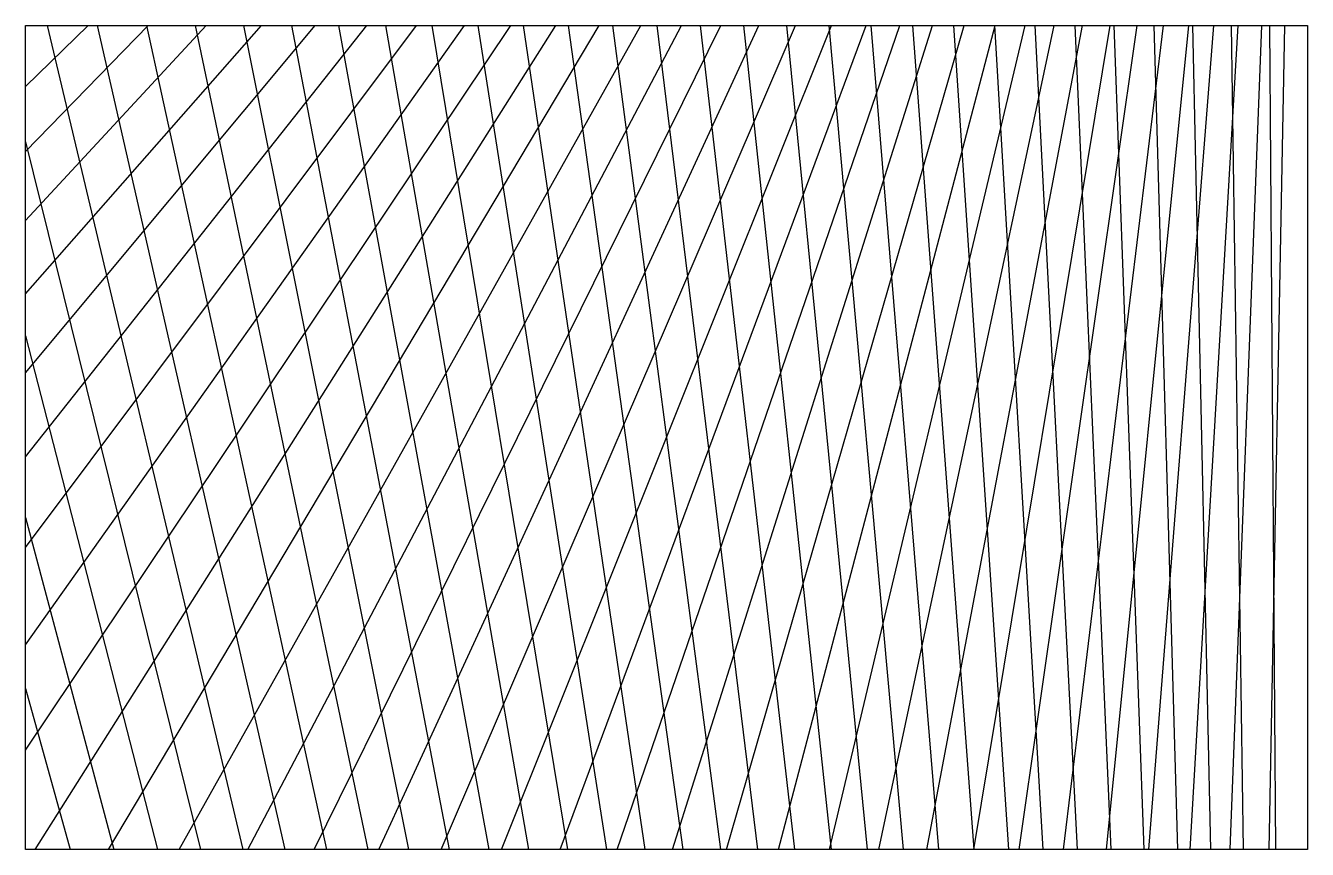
# Model space of a CAD drawing. Extents: x 0.5 to 12.4, y 0.5 to 8.1.
import ezdxf

# ---------------------------------------------------------------- set-up
doc = ezdxf.new("R2010")
doc.units = 0
doc.layers.get('0').update_dxf_attribs({"linetype": 'CONTINUOUS'})

msp = doc.modelspace()

# ---------------------------------------------------------------- linework, layer by layer
at = {"color": 0}
for p, q in [((0.5, 7.584), (1.081, 8.15)), ((0.5, 6.982), (1.639, 8.15)), ((0.5, 6.341), (2.175, 8.15)), ((0.5, 5.658), (2.691, 8.15)), ((0.5, 4.927), (3.189, 8.15)), ((0.5, 4.145), (3.668, 8.15)), ((0.5, 3.304), (4.13, 8.15)), ((0.5, 2.399), (4.576, 8.15)), ((0.5, 1.421), (5.006, 8.15)), ((0.587, 0.5), (5.422, 8.15)), ((0.701, 8.15), (2.517, 0.5)), ((1.164, 8.15), (2.908, 0.5)), ((1.268, 0.5), (5.824, 8.15)), ((1.622, 8.15), (3.294, 0.5)), ((1.926, 0.5), (6.213, 8.15)), ((2.075, 8.15), (3.677, 0.5)), ((2.523, 8.15), (4.056, 0.5)), ((2.563, 0.5), (6.589, 8.15)), ((2.967, 8.15), (4.431, 0.5)), ((3.18, 0.5), (6.954, 8.15)), ((3.406, 8.15), (4.802, 0.5)), ((3.778, 0.5), (7.307, 8.15)), ((3.84, 8.15), (5.169, 0.5)), ((4.271, 8.15), (5.532, 0.5)), ((4.357, 0.5), (7.649, 8.15)), ((4.697, 8.15), (5.892, 0.5)), ((4.919, 0.5), (7.981, 8.15)), ((5.118, 8.15), (6.249, 0.5)), ((5.464, 0.5), (8.303, 8.15)), ((5.536, 8.15), (6.601, 0.5)), ((5.949, 8.15), (6.951, 0.5)), ((5.993, 0.5), (8.615, 8.15)), ((6.359, 8.15), (7.296, 0.5)), ((6.507, 0.5), (8.919, 8.15)), ((6.764, 8.15), (7.639, 0.5)), ((7.006, 0.5), (9.214, 8.15)), ((7.165, 8.15), (7.978, 0.5)), ((7.491, 0.5), (9.5, 8.15)), ((7.563, 8.15), (8.314, 0.5)), ((7.957, 8.15), (8.646, 0.5)), ((7.962, 0.5), (9.779, 8.15)), ((8.346, 8.15), (8.976, 0.5)), ((8.421, 0.5), (10.05, 8.15)), ((8.733, 8.15), (9.302, 0.5)), ((8.867, 0.5), (10.313, 8.15)), ((9.115, 8.15), (9.625, 0.5)), ((9.302, 0.5), (10.57, 8.15)), ((9.494, 8.15), (9.945, 0.5)), ((9.725, 0.5), (10.82, 8.15)), ((9.869, 8.15), (10.262, 0.5)), ((10.137, 0.5), (11.063, 8.15)), ((10.241, 8.15), (10.576, 0.5)), ((10.535, 0.5), (11.298, 8.15)), ((10.602, 8.15), (10.881, 0.5)), ((10.929, 0.5), (11.531, 8.15)), ((10.974, 8.15), (11.195, 0.5)), ((11.311, 0.5), (11.756, 8.15)), ((11.335, 8.15), (11.501, 0.5)), ((11.683, 0.5), (11.976, 8.15)), ((11.694, 8.15), (11.803, 0.5)), ((12.046, 0.5), (12.191, 8.15)), ((12.048, 8.15), (12.103, 0.5)), ((0.5, 7.072), (2.122, 0.5)), ((0.5, 5.27), (1.723, 0.5)), ((0.5, 3.581), (1.32, 0.5)), ((0.5, 1.994), (0.912, 0.5))]:
    msp.add_line(p, q, dxfattribs=at)
msp.add_lwpolyline([(0.5, 8.15), (12.4, 8.15), (12.4, 0.5), (0.5, 0.5)], close=True, dxfattribs=at)

doc.saveas('drawing.dxf')
